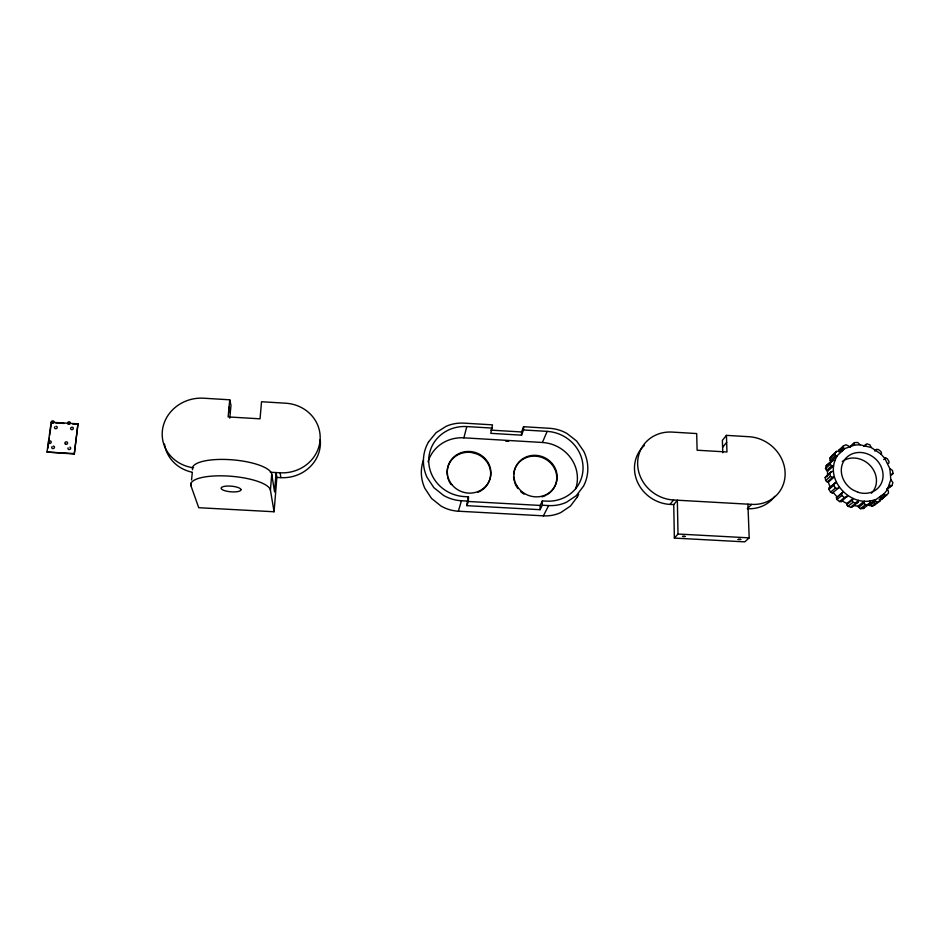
<?xml version="1.0" encoding="UTF-8"?>
<svg xmlns="http://www.w3.org/2000/svg" width="940" height="940" viewBox="0 0 940 940"><rect width="100%" height="100%" fill="white"/><g stroke="black" fill="none" stroke-linecap="round" stroke-linejoin="round"><path stroke-width="1.41" d="M840.454 451.917L838.962 451.094L836.565 451.388L831.818 455.782L830.008 458.015L830.138 460.306L831.148 461.505L844.555 448.674L854.566 445.055L860.1 444.808L871.18 447.499L880.909 454.008L884.798 458.426L889.898 468.731L890.803 479.717L887.348 489.693L884.117 493.829L868.701 504.58L872.097 506.284L874.729 504.956L874.741 503.253M467.027 502.829L466.933 505.673L540.077 509.691L540.148 505.438L542.356 500.926L546.269 501.138A36.801 34.545 24.5 0 0 583.047 468.355A36.801 34.545 24.5 0 0 547.162 431.378L523.51 429.968L521.536 435.173L490.774 433.34L492.501 424.856L464.078 423.141A38.152 36.049 15 0 0 446.265 426.243L436.101 432.67L428.499 441.976M540.077 509.691L542.298 505.215L542.356 500.926M521.536 435.173L521.594 431.965L523.58 426.725L549.595 428.299A37.976 35.614 24.6 0 1 566.973 433.481L576.643 441.036L583.67 451.118A42.112 39.527 24.5 0 1 583.529 486.121L576.361 495.603L566.444 502.265A38.023 35.697 25 0 1 548.654 505.579L542.298 505.215M523.51 429.968L523.58 426.725M838.739 451.858L843.274 447.675L843.321 446.042L845.965 444.761L849.314 446.359M466.933 505.673L468.343 501.138L468.473 496.825L464.466 496.602A36.966 34.933 15.4 0 1 428.734 459.449A36.966 34.933 15.4 0 1 466.804 426.56L492.407 428.099M880.028 497.154L880.651 498.752L879.946 501.008L877.29 502.336L875.61 501.267L875.246 499.551C850.947 509.045 822.958 478.93 837.188 455.982L835.507 455.36L834.744 453.632L836.565 451.388M827.4 476.709L827.576 471.293L833.58 465.876L831.712 465.794L830.196 464.278L830.913 461.399L833.063 460.33L834.861 460.682M836.976 499.504L841.817 495.486L841.899 493.136L843.262 491.832L836.4 497.718L836.976 499.504L839.526 501.572L841.241 501.643L847.904 495.591L845.836 497.284M191.255 482.866L190.961 485.78L198.728 507.706L274.08 511.76L276.853 477.414L276.125 472.573L274.562 491.867L271.742 474.207A39.833 11.797 4.9 0 0 229.078 459.601A39.833 11.797 4.9 0 0 192.594 469.753M274.08 511.76L270.426 490.175L271.742 474.207M193.57 467.803A37.894 34.898 -10.9 0 1 162.526 429.556A37.894 34.898 -10.9 0 1 203.616 398.207L229.748 399.805L228.126 416.925L260.051 418.829L261.532 401.733L285.725 403.213A37.353 34.839 -5 0 1 320.082 440.179A37.353 34.839 -5 0 1 280.155 472.797L270.321 472.244M229.771 418.147L230.97 405.375L229.748 399.805M191.549 479.952L192.3 472.667M869.947 500.914L870.029 502.712L868.56 504.58L865.446 504.745L864.119 503.006L864.354 501.185L857.926 506.202L852.31 505.391L852.451 506.613L851.064 507.33L848.009 506.284L846.658 504.651L846.823 503.523L853.109 498.47L852.275 500.139L846.658 504.651M871.18 447.499L869.947 444.867L866.915 443.833L863.66 446.159M74.284 454.008L77.985 423.822L51.16 422.248L47 452.046L74.284 454.008L77.985 423.822M47.87 448.216L49.256 438.287M49.644 435.455L51.23 424.116M837.105 496.954L833.251 492.513L832.346 493.03L830.607 492.161L828.951 489.388L829.209 487.766L836.341 482.291L829.209 487.766M886.878 489.446L892.178 485.357L892.847 482.455L890.803 479.717M827.576 471.293L825.496 468.566L826.201 465.711L830.913 461.399M428.041 461.822A36.096 34.216 15.3 0 1 463.878 437.829L466.804 426.56M423.435 460.048A41.231 39.092 15.4 0 0 424.821 488.271L431.495 498.4L440.989 506.026A37.236 35.332 15.1 0 0 458.368 511.207L461.434 500.75L468.343 501.138M852.451 506.613L858.126 502.136L858.655 500.362L855.482 502.877M467.779 499.116L468.473 496.825M828.951 489.388L833.721 485.275L834.614 483.089M575.621 488.835A35.943 33.828 24.7 0 0 542.392 442.481L547.162 431.378M876.315 450.319L876.726 449.414L878.395 449.52L880.956 451.564L881.567 453.303L880.909 454.008M841.241 501.643L841.688 500.679L846.823 503.523M458.368 511.207L543.39 515.837L548.654 505.567M577.442 496.814L570.427 506.084L560.745 512.594A37.071 34.921 25.2 0 1 543.39 515.848M857.926 506.202L860.359 508.669L863.449 508.517L864.224 507.177M850.124 447.228L854.601 442.611L857.68 442.481L860.1 444.808M879.006 499.786L881.414 499.516L885.304 495.627M881.414 499.516L888.465 493.218L888.359 490.892L887.348 489.693M889.898 468.731L892.448 470.388L893 473.443L892.084 474.606L890.897 474.242M644.429 445.384A35.661 32.794 33.6 0 0 644.993 493.007L647.037 494.934A35.661 32.794 33.6 0 0 669.973 504.404L673.534 499.998L751.683 504.38A36.061 32.583 37 0 0 785.111 472.573A36.061 32.583 37 0 0 749.062 436.724L726.432 435.361L722.378 440.355L722.778 452.763M674.368 538.091L673.733 504.604L677.341 500.209L678.01 534.026L674.368 538.091L744.797 541.863L749.192 537.856L747.923 504.169M722.602 447.346L726.655 442.411M827.13 482.138L832.499 477.403L834.332 476.897L828.305 482.185L825.684 480.563L825.179 477.508L831.524 471.563L833.404 471.351M825.179 477.508L831.524 471.563M748.17 507.847L751.683 504.38M830.008 458.015L834.744 453.632M843.321 446.042L838.515 450.483L843.062 447.428M830.138 460.306L835.507 455.36M841.5 451.47L844.555 448.674L843.274 447.675M833.063 460.33L826.201 465.711M825.496 468.566L830.196 464.278M849.701 447.076L854.601 442.611M826.366 470.646L831.712 465.794M825.684 480.563L830.408 476.369L829.891 473.29M874.788 451.082L876.726 449.414M830.607 492.161L835.39 488.083L837.787 488.401L839.361 487.331L832.346 493.03M836.4 497.718L841.899 493.136M883.694 459.578L885.668 457.945L887.36 458.826L889.052 461.587L888.864 463.173L887.83 463.397M839.526 501.572L844.402 497.577L846.787 497.107M848.009 506.284L852.968 502.336L856.058 503.382L858.126 502.136M890.885 475.123L893 473.443M851.064 507.33L856.058 503.382M858.385 507.471L864.119 503.006M860.359 508.669L865.446 504.745M886.737 488.953L892.178 485.357M867.702 504.498L870.029 502.712M863.449 508.517L868.56 504.58M879.687 497.225L884.117 493.829L884.951 495.239L886.678 495.509M869.747 505.755L875.61 501.267M879.993 499.022L884.951 495.239M872.097 506.284L877.29 502.336M874.729 504.956L879.946 501.008M884.798 458.426L885.668 457.945M678.01 534.026L749.192 537.856M467.074 501.408L540.148 505.438M47 452.046L74.037 453.585M276.853 477.414L280.837 477.638A36.942 34.498 -5.2 0 0 305.535 470.623L307.803 468.884A36.942 34.498 -5.2 0 0 320.258 439.626M669.973 504.404L673.733 504.604M55.66 422.941L64.12 423.435M72.592 423.94L78.231 424.269M490.856 430.12L521.594 431.965M463.878 437.829L542.392 442.481M505.755 441.166L508.657 441.342M830.408 476.369L832.499 477.403M841.817 495.486L844.402 497.577M889.604 484.934L890.732 485.863M853.826 443.868L854.566 445.055M833.721 485.275L835.39 488.083M828.305 482.185L830.29 487.531M852.275 500.139L852.968 502.336M229.055 407.067L230.288 412.578M280.155 472.797L280.837 477.638M865.552 444.479L865.705 445.642M726.432 435.361L726.973 451.987L697.116 450.213L696.693 433.563L672.241 432.083A36.049 33.088 33.5 0 0 637.637 463.984A36.049 33.088 33.5 0 0 673.534 499.998M56.024 426.255A1.363 1.222 -17.3 0 1 57.14 427.782A1.363 1.222 -17.3 0 1 55.237 428.628A1.363 1.222 -17.3 0 1 54.779 426.807M53.275 446.112A1.375 1.234 -18.5 0 1 54.402 447.652A1.375 1.234 -18.5 0 1 52.475 448.509A1.375 1.234 -18.5 0 1 52.017 446.664M69.854 447.111A1.375 1.234 -18.1 0 1 70.547 448.721A1.375 1.234 -18.1 0 1 68.749 449.461A1.375 1.234 -18.1 0 1 68.068 447.851M71.804 427.218A1.363 1.222 -16.8 0 1 73.285 428.652A1.363 1.222 -16.8 0 1 71.228 429.51A1.363 1.222 -16.8 0 1 71.158 427.488M842.322 461.434A21.667 19.117 40.3 0 1 870.452 465.817A21.667 19.117 40.3 0 1 871.392 493.288M192.312 472.244A37.471 34.545 -11.2 0 1 174.629 463.209L172.666 461.211A37.471 34.545 -11.2 0 1 164.512 444.103M190.961 485.78A39.997 11.409 4.8 0 1 227.55 476.016A39.997 11.409 4.8 0 1 270.426 490.175M428.511 441.976A42.3 39.985 15.4 0 0 426.995 477.262L433.845 487.625L443.598 495.451A38.199 36.143 15.1 0 0 461.434 500.762M578.688 494.17A41.054 38.657 24.7 0 1 577.43 496.802M477.708 492.349A21.867 20.727 16.2 0 0 490.656 473.196A21.867 20.727 16.2 0 0 476.78 453.914L471.281 452.469A21.867 20.727 16.2 0 0 447.334 475.546M450.988 484.464A21.867 20.727 16.2 0 1 448.909 480.822M448.38 479.541A21.867 20.727 16.2 0 1 447.593 476.886M513.675 474.183A21.785 20.527 24.1 0 1 546.269 459.554A21.785 20.527 24.1 0 1 546.974 494.722M545.764 495.38A21.785 20.527 24.1 0 1 541.863 496.849M524.085 494.17A21.785 20.527 24.1 0 1 520.666 491.585M517.822 488.436A21.785 20.527 24.1 0 1 514.603 482.255M514.227 480.939A21.785 20.527 24.1 0 1 513.616 476.874M774.736 496.297A35.673 32.289 37.2 0 1 771.388 500.139L769.472 501.831A35.673 32.289 37.2 0 1 747.3 508.704M738.147 539.419L740.732 539.419L738.147 539.419M682.534 536.411L685.107 536.458L682.534 536.411M858.102 492.302L852.921 489.952A21.937 19.317 40.2 0 1 849.125 455.465A21.937 19.317 40.2 0 1 882.472 470.564A21.937 19.317 40.2 0 1 858.102 492.302M240.969 489.552L240.734 489.094A9.976 2.832 4.8 0 0 230.288 486.086A9.976 2.832 4.8 0 0 221.135 488.013L221.147 488.459A9.976 2.832 4.8 0 0 231.804 491.879A9.976 2.832 4.8 0 0 240.969 489.552M51.829 423.129A1.387 1.234 -17.1 0 0 54.015 422.178A1.387 1.234 -17.1 0 0 52.123 420.979A1.387 1.234 -17.1 0 0 51.829 423.129M49.021 443.21A1.387 1.246 -18.4 0 0 51.23 442.235A1.387 1.246 -18.4 0 0 49.326 441.024A1.387 1.246 -18.4 0 0 49.021 443.21M68.409 424.222A1.375 1.234 -16.6 0 0 70.312 422.836A1.375 1.234 -16.6 0 0 68.138 422.095A1.375 1.234 -16.6 0 0 68.409 424.222M65.694 444.279A1.387 1.246 -17.9 0 0 67.609 442.881A1.387 1.246 -17.9 0 0 65.436 442.117A1.387 1.246 -17.9 0 0 65.694 444.279M452.163 484.946A21.902 20.751 16.2 0 0 489.481 480.316A21.902 20.751 16.2 0 0 465.688 451.623A21.902 20.751 16.2 0 0 452.163 484.946M516.695 485.487A21.831 20.562 24 0 0 554.154 487.437A21.831 20.562 24 0 0 535.741 455.336A21.831 20.562 24 0 0 516.695 485.487"/></g></svg>
